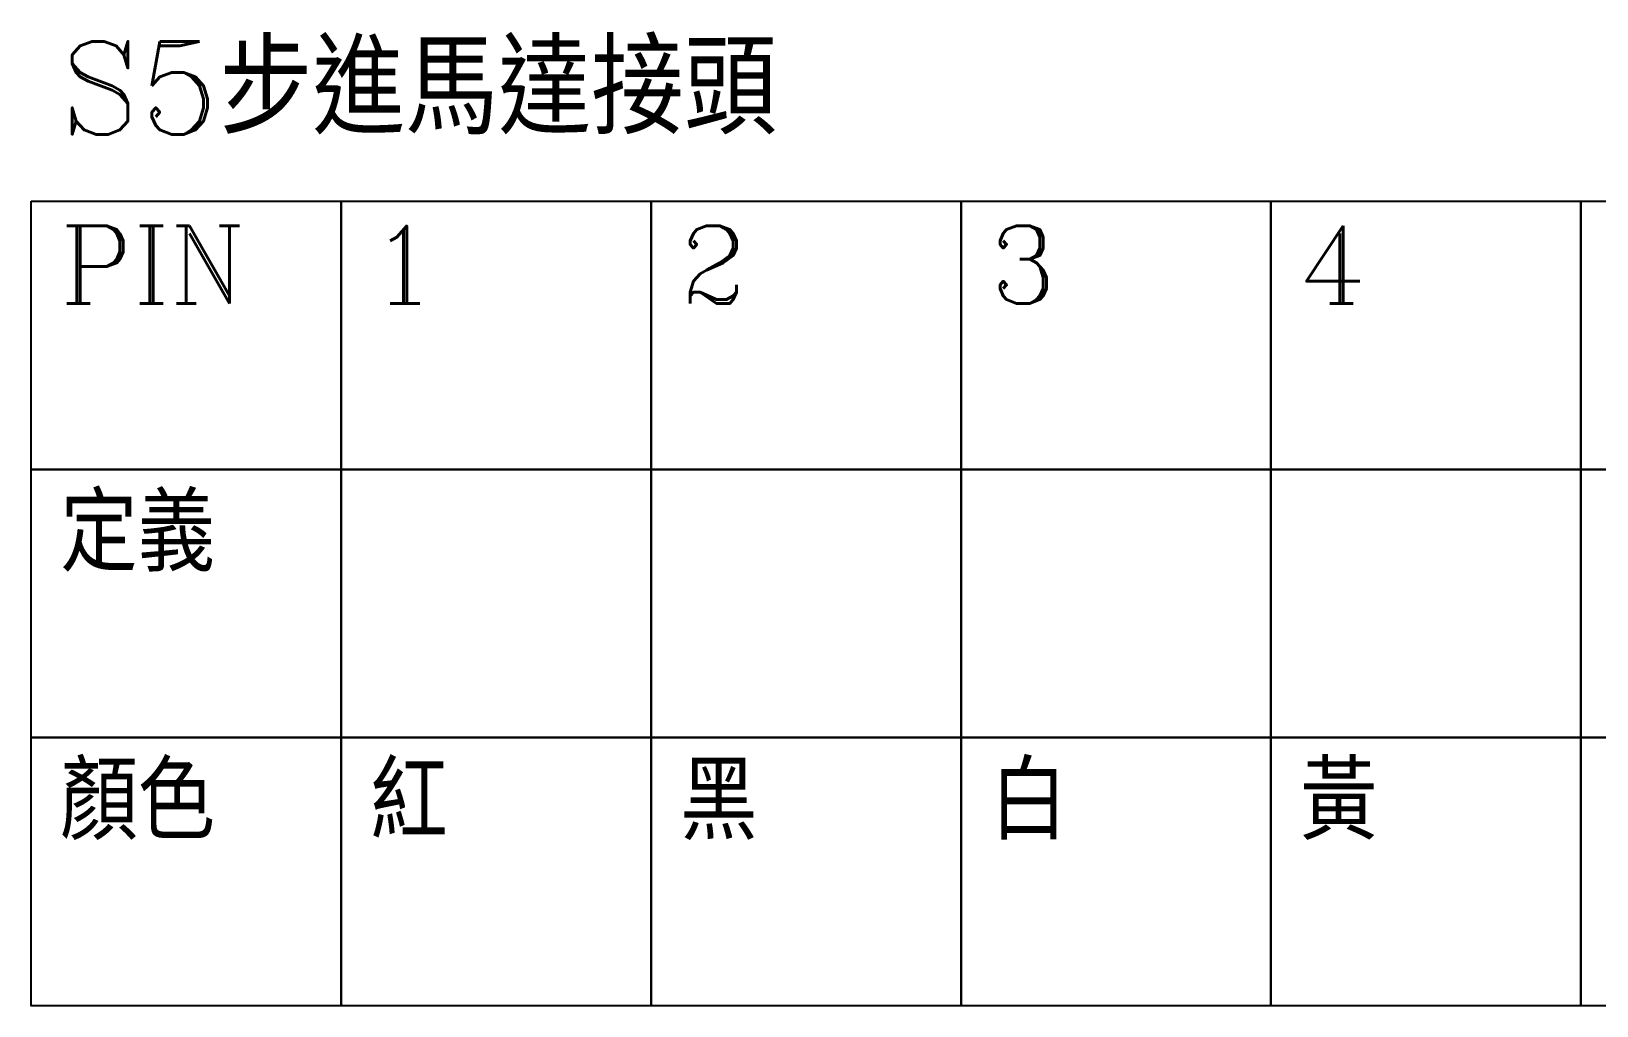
# Model space of a CAD drawing. Extents: x 926 to 1213, y -211 to -7.
# Drawn here: x 1009.5 to 1060, y -148.6 to -117.2 of the extents above; entities that cross this region are included whole.
import ezdxf

# ---------------------------------------------------------------- set-up
doc = ezdxf.new("R2010")
doc.units = 0
doc.layers.get('0').update_dxf_attribs({"linetype": 'CONTINUOUS'})

msp = doc.modelspace()

# ---------------------------------------------------------------- linework, layer by layer
for points in [[(1009.473, -122.649), (1019.483, -122.649), (1019.483, -131.314), (1009.473, -131.314)], [(1019.483, -122.649), (1029.493, -122.649), (1029.493, -131.314), (1019.483, -131.314)], [(1029.493, -122.649), (1039.503, -122.649), (1039.503, -131.314), (1029.493, -131.314)], [(1039.503, -122.649), (1049.513, -122.649), (1049.513, -131.314), (1039.503, -131.314)], [(1049.513, -122.649), (1059.523, -122.649), (1059.523, -131.314), (1049.513, -131.314)], [(1059.523, -122.649), (1069.533, -122.649), (1069.533, -131.314), (1059.523, -131.314)], [(1009.473, -131.314), (1019.483, -131.314), (1019.483, -139.978), (1009.473, -139.978)], [(1019.483, -131.314), (1029.493, -131.314), (1029.493, -139.978), (1019.483, -139.978)], [(1029.493, -131.314), (1039.503, -131.314), (1039.503, -139.978), (1029.493, -139.978)], [(1039.503, -131.314), (1049.513, -131.314), (1049.513, -139.978), (1039.503, -139.978)], [(1049.513, -131.314), (1059.523, -131.314), (1059.523, -139.978), (1049.513, -139.978)], [(1059.523, -131.314), (1069.533, -131.314), (1069.533, -139.978), (1059.523, -139.978)], [(1009.473, -139.978), (1019.483, -139.978), (1019.483, -148.642), (1009.473, -148.642)], [(1019.483, -139.978), (1029.493, -139.978), (1029.493, -148.642), (1019.483, -148.642)], [(1029.493, -139.978), (1039.503, -139.978), (1039.503, -148.642), (1029.493, -148.642)], [(1039.503, -139.978), (1049.513, -139.978), (1049.513, -148.642), (1039.503, -148.642)], [(1049.513, -139.978), (1059.523, -139.978), (1059.523, -148.642), (1049.513, -148.642)], [(1059.523, -139.978), (1069.533, -139.978), (1069.533, -148.642), (1059.523, -148.642)]]:
    msp.add_lwpolyline(points, close=True)

# ---------------------------------------------------------------- texts
at = {"attachment_point": 1}
for s, insert, char_height, width in [('{\\Fromanc,chineset|c136;S5步進馬達接頭}', (1010.409, -117.49), 3, 29.83079), ('{\\Fromanc,chineset|c136;PIN}', (1010.409, -123.45), 2.5, 8.29132), ('{\\Fromanc,chineset|c136;1}', (1020.419, -123.45), 2.5, 8.29132), ('{\\Fromanc,chineset|c136;2}', (1030.429, -123.45), 2.5, 8.29132), ('{\\Fromanc,chineset|c136;3}', (1040.439, -123.45), 2.5, 8.29132), ('{\\Fromanc,chineset|c136;4}', (1050.449, -123.45), 2.5, 8.29132), ('{\\Fromanc,chineset|c136;定義}', (1010.409, -132.114), 2.5, 8.29132), ('{\\Fromanc,chineset|c136;顏色}', (1010.409, -140.778), 2.5, 8.29132), ('{\\Fromanc,chineset|c136;紅}', (1020.419, -140.778), 2.5, 8.29132), ('{\\Fromanc,chineset|c136;白}', (1040.439, -140.778), 2.5, 8.29132), ('{\\Fromanc,chineset|c136;黃}', (1050.449, -140.778), 2.5, 8.29132), ('{\\Fromanc,chineset|c136;黑}', (1030.429, -140.778), 2.5, 8.29132)]:
    msp.add_mtext(s, dxfattribs=dict(at, insert=insert, char_height=char_height, width=width))

doc.saveas('drawing.dxf')
